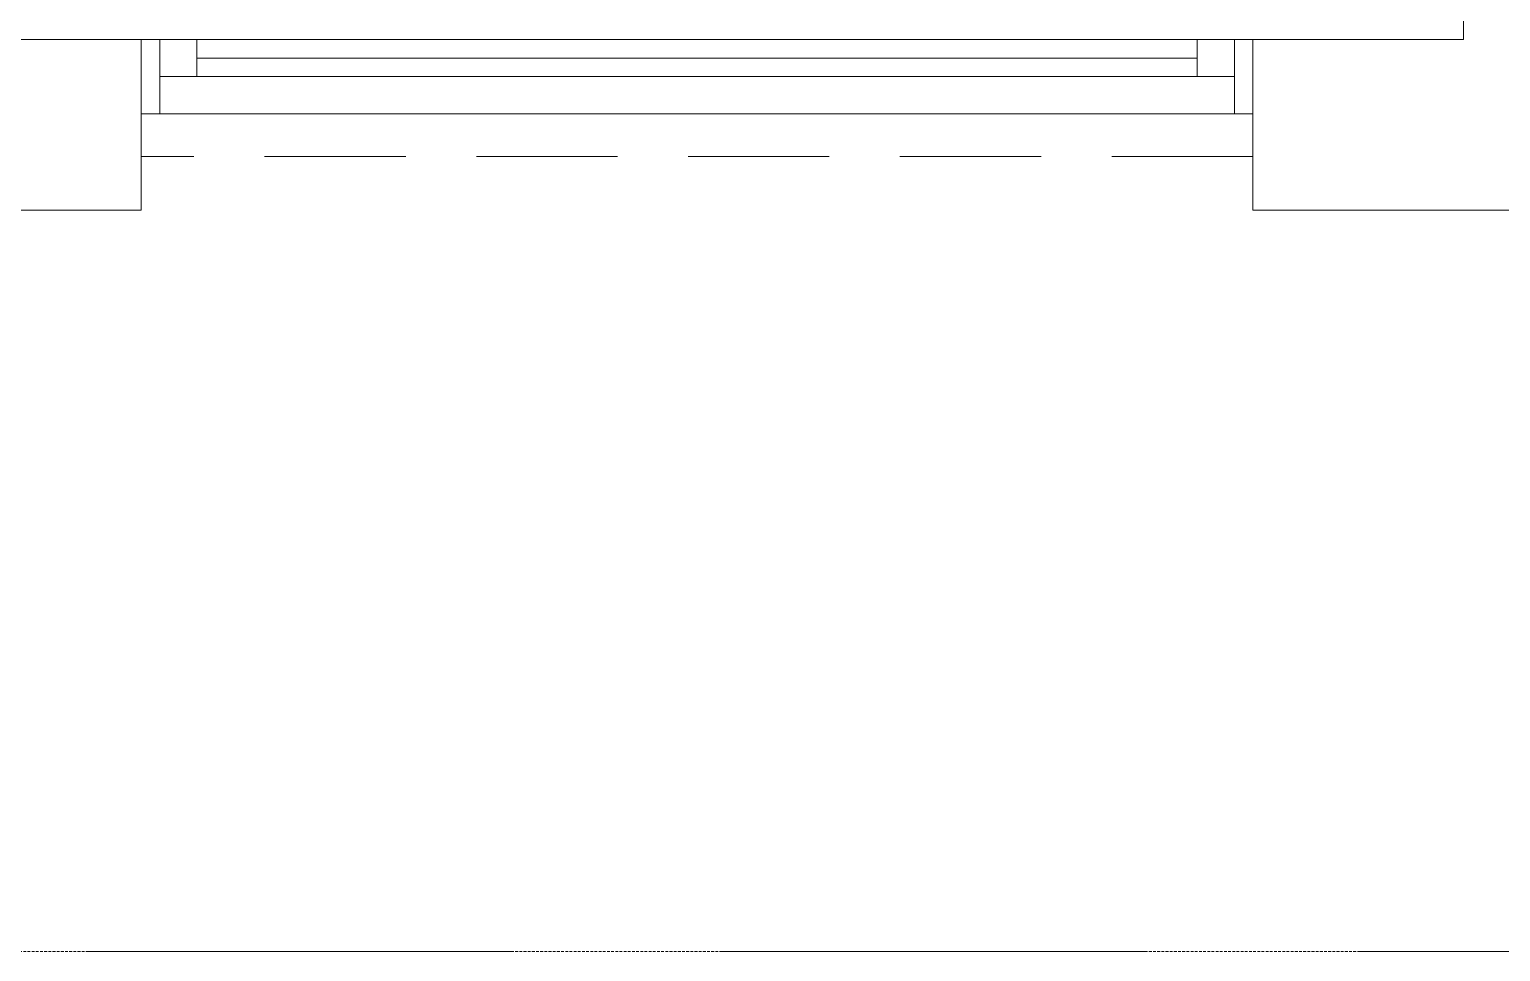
# Model space of a CAD drawing. Header units: millimetres. Extents: x -2143172 to 5255, y -610845 to 279739.
# Drawn here: x -1232826 to -1230841, y -33765 to -32521 of the extents above; entities that cross this region are included whole.
import ezdxf

# ---------------------------------------------------------------- set-up
doc = ezdxf.new("R2010")
doc.units = ezdxf.units.MM
doc.header["$LTSCALE"] = 30
doc.linetypes.add('HIDDEN', pattern=[9.525, 6.35, -3.175])
doc.linetypes.add('HIDDEN2', pattern=[0.1875, 0.125, -0.0625])
for name, color, linetype, lineweight in [('Aluminum', 7, 'Continuous', 5), ('Proj', 7, 'HIDDEN2', 5), ('Walls', 32, 'Continuous', 5)]:
    doc.layers.add(name, color=color, linetype=linetype, lineweight=lineweight)

msp = doc.modelspace()

# ---------------------------------------------------------------- linework, layer by layer
at = {"layer": 'Aluminum', "color": 3}
for p, q in [((-1232675.1, -32534.7), (-1231175.1, -32534.7)), ((-1232650.1, -32634.7), (-1232650.1, -32534.7)), ((-1232600.1, -32584.7), (-1232600.1, -32534.7)), ((-1231250.1, -32584.7), (-1231250.1, -32534.7)), ((-1231200.1, -32634.7), (-1231200.1, -32534.7)), ((-1231250.1, -32559.7), (-1232600.1, -32559.7)), ((-1232650.1, -32584.7), (-1231200.1, -32584.7)), ((-1232675.1, -32634.7), (-1231175.1, -32634.7))]:
    msp.add_line(p, q, dxfattribs=at)
at = {"layer": 'Proj', "color": 3, "linetype": 'HIDDEN'}
msp.add_line((-1231175.1, -32692.3), (-1232675.1, -32692.3), dxfattribs=at)
at = {"layer": 'Proj', "elevation": 0}
msp.add_lwpolyline([(-1220760.9, -9864.7), (-1272180.9, -9864.7), (-1272180.9, -33764.7), (-1220760.9, -33764.7)], dxfattribs=at)
at = {"layer": 'Proj', "linetype": 'HIDDEN', "ltscale": 3}
msp.add_lwpolyline([(-1220760.9, -9864.7), (-1272180.9, -9864.7), (-1272180.9, -33764.7), (-1220760.9, -33764.7)], dxfattribs=at)
at = {"layer": 'Walls'}
for p, q in [((-1230890.9, -28534.7), (-1230890.9, -32534.7)), ((-1233259.3, -32534.7), (-1232675.1, -32534.7)), ((-1232675.1, -32764.7), (-1232675.1, -32534.7)), ((-1231175.1, -32534.7), (-1230890.9, -32534.7)), ((-1231175.1, -32764.7), (-1231175.1, -32534.7)), ((-1233259.3, -32764.7), (-1232675.1, -32764.7)), ((-1231175.1, -32764.7), (-1230590.9, -32764.7))]:
    msp.add_line(p, q, dxfattribs=at)

doc.saveas('drawing.dxf')
